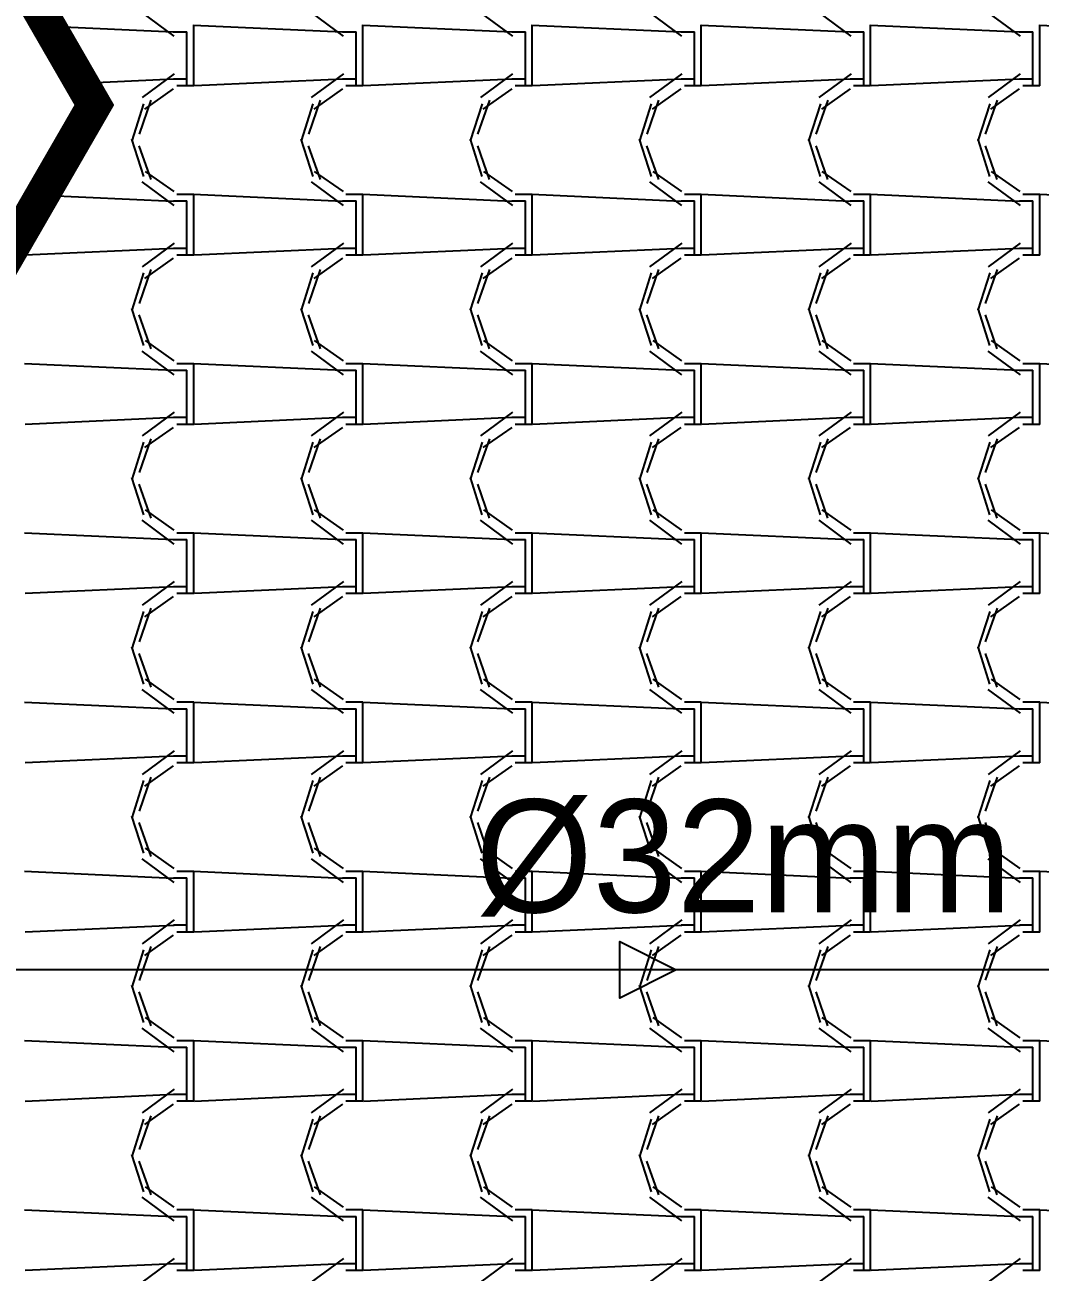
# Model space of a CAD drawing. Header units: millimetres. Extents: x -336 to -33, y -135 to 770.
# Drawn here: x -172.551 to -170.751, y 723.478 to 725.689 of the extents above; entities that cross this region are included whole.
import ezdxf
from ezdxf.enums import TextEntityAlignment as Align

# ---------------------------------------------------------------- set-up
doc = ezdxf.new("R2010")
doc.units = ezdxf.units.MM
doc.header["$LTSCALE"] = 50
doc.header["$MEASUREMENT"] = 0
doc.layers.get('0').update_dxf_attribs({"linetype": 'CONTINUOUS'})
for name, color, linetype in [('-HIDRO', 8, 'CONTINUOUS'), ('AF', 5, 'CONTINUOUS'), ('TEXTO', 4, 'CONTINUOUS')]:
    doc.layers.add(name, color=color, linetype=linetype)

# ---------------------------------------------------------------- blocks, each defined once
blk = doc.blocks.new('Seta')
at = {"const_width": 2}
blk.add_lwpolyline([(10, 15), (10, 25.981), (25, 0), (10, -25.981), (10, -15), (0, -15), (0, 15)], close=True, dxfattribs=at)

msp = doc.modelspace()

# ---------------------------------------------------------------- linework, layer by layer
at = {"layer": '-HIDRO', "linetype": 'Continuous'}
for p, q in [((-172.3436, 725.7104), (-172.2866, 725.6684)), ((-172.0436, 725.7104), (-171.9866, 725.6684)), ((-171.7436, 725.7104), (-171.6866, 725.6684)), ((-171.4436, 725.7104), (-171.3866, 725.6684)), ((-171.1436, 725.7104), (-171.0866, 725.6684)), ((-170.8436, 725.7104), (-170.7866, 725.6684)), ((-172.2879, 725.6757), (-172.5083, 725.6857)), ((-172.2877, 725.6765), (-172.2637, 725.6765)), ((-172.2637, 725.5925), (-172.2637, 725.6765)), ((-171.9879, 725.6757), (-172.2519, 725.6877)), ((-172.2517, 725.5925), (-172.2517, 725.6885)), ((-171.9877, 725.6765), (-171.9637, 725.6765)), ((-171.9637, 725.5925), (-171.9637, 725.6765)), ((-171.6879, 725.6757), (-171.9519, 725.6877)), ((-171.9517, 725.5925), (-171.9517, 725.6885)), ((-171.6877, 725.6765), (-171.6637, 725.6765)), ((-171.6637, 725.5925), (-171.6637, 725.6765)), ((-171.3879, 725.6757), (-171.6519, 725.6877)), ((-171.6517, 725.5925), (-171.6517, 725.6885)), ((-171.3877, 725.6765), (-171.3637, 725.6765)), ((-171.3637, 725.5925), (-171.3637, 725.6765)), ((-171.0879, 725.6757), (-171.3519, 725.6877)), ((-171.3517, 725.5925), (-171.3517, 725.6885)), ((-171.0877, 725.6765), (-171.0637, 725.6765)), ((-171.0637, 725.5925), (-171.0637, 725.6765)), ((-170.7879, 725.6757), (-171.0519, 725.6877)), ((-171.0517, 725.5925), (-171.0517, 725.6885)), ((-170.7877, 725.6765), (-170.7637, 725.6765)), ((-170.7637, 725.5925), (-170.7637, 725.6765)), ((-170.4879, 725.6757), (-170.7519, 725.6877)), ((-170.7517, 725.5925), (-170.7517, 725.6885)), ((-172.2865, 725.5925), (-172.4501, 725.585)), ((-172.2863, 725.6019), (-172.3433, 725.5599)), ((-172.2637, 725.5925), (-172.2877, 725.5925)), ((-172.2637, 725.5805), (-172.2637, 725.5925)), ((-172.2517, 725.5805), (-172.2517, 725.5925)), ((-171.9865, 725.5925), (-172.2505, 725.5805)), ((-171.9863, 725.6019), (-172.0433, 725.5599)), ((-171.9637, 725.5925), (-171.9877, 725.5925)), ((-171.9637, 725.5805), (-171.9637, 725.5925)), ((-171.9517, 725.5805), (-171.9517, 725.5925)), ((-171.6865, 725.5925), (-171.9505, 725.5805)), ((-171.6863, 725.6019), (-171.7433, 725.5599)), ((-171.6637, 725.5925), (-171.6877, 725.5925)), ((-171.6637, 725.5805), (-171.6637, 725.5925)), ((-171.6517, 725.5805), (-171.6517, 725.5925)), ((-171.3865, 725.5925), (-171.6505, 725.5805)), ((-171.3863, 725.6019), (-171.4433, 725.5599)), ((-171.3637, 725.5925), (-171.3877, 725.5925)), ((-171.3637, 725.5805), (-171.3637, 725.5925)), ((-171.3517, 725.5805), (-171.3517, 725.5925)), ((-171.0865, 725.5925), (-171.3505, 725.5805)), ((-171.0863, 725.6019), (-171.1433, 725.5599)), ((-171.0637, 725.5925), (-171.0877, 725.5925)), ((-171.0637, 725.5805), (-171.0637, 725.5925)), ((-171.0517, 725.5805), (-171.0517, 725.5925)), ((-170.7865, 725.5925), (-171.0505, 725.5805)), ((-170.7863, 725.6019), (-170.8433, 725.5599)), ((-170.7637, 725.5925), (-170.7877, 725.5925)), ((-170.7637, 725.5805), (-170.7637, 725.5925)), ((-170.7517, 725.5805), (-170.7517, 725.5925)), ((-172.2879, 725.5752), (-172.3389, 725.5392)), ((-172.2517, 725.5805), (-172.2817, 725.5805)), ((-171.9879, 725.5752), (-172.0389, 725.5392)), ((-171.9517, 725.5805), (-171.9817, 725.5805)), ((-171.6879, 725.5752), (-171.7389, 725.5392)), ((-171.6517, 725.5805), (-171.6817, 725.5805)), ((-171.3879, 725.5752), (-171.4389, 725.5392)), ((-171.3517, 725.5805), (-171.3817, 725.5805)), ((-171.0879, 725.5752), (-171.1389, 725.5392)), ((-171.0517, 725.5805), (-171.0817, 725.5805)), ((-170.7879, 725.5752), (-170.8389, 725.5392)), ((-170.7517, 725.5805), (-170.7817, 725.5805)), ((-172.3404, 725.5489), (-172.3614, 725.4829)), ((-172.3274, 725.5549), (-172.3484, 725.4949)), ((-172.0404, 725.5489), (-172.0614, 725.4829)), ((-172.0274, 725.5549), (-172.0484, 725.4949)), ((-171.7404, 725.5489), (-171.7614, 725.4829)), ((-171.7274, 725.5549), (-171.7484, 725.4949)), ((-171.4404, 725.5489), (-171.4614, 725.4829)), ((-171.4274, 725.5549), (-171.4484, 725.4949)), ((-171.1404, 725.5489), (-171.1614, 725.4829)), ((-171.1274, 725.5549), (-171.1484, 725.4949)), ((-170.8404, 725.5489), (-170.8614, 725.4829)), ((-170.8274, 725.5549), (-170.8484, 725.4949)), ((-172.3617, 725.4861), (-172.3407, 725.4201)), ((-172.3487, 725.4745), (-172.3277, 725.4145)), ((-172.0617, 725.4861), (-172.0407, 725.4201)), ((-172.0487, 725.4745), (-172.0277, 725.4145)), ((-171.7617, 725.4861), (-171.7407, 725.4201)), ((-171.7487, 725.4745), (-171.7277, 725.4145)), ((-171.4617, 725.4861), (-171.4407, 725.4201)), ((-171.4487, 725.4745), (-171.4277, 725.4145)), ((-171.1617, 725.4861), (-171.1407, 725.4201)), ((-171.1487, 725.4745), (-171.1277, 725.4145)), ((-170.8617, 725.4861), (-170.8407, 725.4201)), ((-170.8487, 725.4745), (-170.8277, 725.4145)), ((-172.3379, 725.429), (-172.2869, 725.393)), ((-172.0379, 725.429), (-171.9869, 725.393)), ((-171.7379, 725.429), (-171.6869, 725.393)), ((-171.4379, 725.429), (-171.3869, 725.393)), ((-171.1379, 725.429), (-171.0869, 725.393)), ((-170.8379, 725.429), (-170.7869, 725.393)), ((-172.3436, 725.4104), (-172.2866, 725.3684)), ((-172.0436, 725.4104), (-171.9866, 725.3684)), ((-171.7436, 725.4104), (-171.6866, 725.3684)), ((-171.4436, 725.4104), (-171.3866, 725.3684)), ((-171.1436, 725.4104), (-171.0866, 725.3684)), ((-170.8436, 725.4104), (-170.7866, 725.3684)), ((-172.2879, 725.3757), (-172.5205, 725.3863)), ((-172.2817, 725.3885), (-172.2517, 725.3885)), ((-171.9879, 725.3757), (-172.2519, 725.3877)), ((-172.2517, 725.2925), (-172.2517, 725.3885)), ((-171.9817, 725.3885), (-171.9517, 725.3885)), ((-171.6879, 725.3757), (-171.9519, 725.3877)), ((-171.9517, 725.2925), (-171.9517, 725.3885)), ((-171.6817, 725.3885), (-171.6517, 725.3885)), ((-171.3879, 725.3757), (-171.6519, 725.3877)), ((-171.6517, 725.2925), (-171.6517, 725.3885)), ((-171.3817, 725.3885), (-171.3517, 725.3885)), ((-171.0879, 725.3757), (-171.3519, 725.3877)), ((-171.3517, 725.2925), (-171.3517, 725.3885)), ((-171.0817, 725.3885), (-171.0517, 725.3885)), ((-170.7879, 725.3757), (-171.0519, 725.3877)), ((-171.0517, 725.2925), (-171.0517, 725.3885)), ((-170.7817, 725.3885), (-170.7517, 725.3885)), ((-170.4879, 725.3757), (-170.7519, 725.3877)), ((-170.7517, 725.2925), (-170.7517, 725.3885)), ((-172.2877, 725.3765), (-172.2637, 725.3765)), ((-172.2637, 725.2925), (-172.2637, 725.3765)), ((-171.9877, 725.3765), (-171.9637, 725.3765)), ((-171.9637, 725.2925), (-171.9637, 725.3765)), ((-171.6877, 725.3765), (-171.6637, 725.3765)), ((-171.6637, 725.2925), (-171.6637, 725.3765)), ((-171.3877, 725.3765), (-171.3637, 725.3765)), ((-171.3637, 725.2925), (-171.3637, 725.3765)), ((-171.0877, 725.3765), (-171.0637, 725.3765)), ((-171.0637, 725.2925), (-171.0637, 725.3765)), ((-170.7877, 725.3765), (-170.7637, 725.3765)), ((-170.7637, 725.2925), (-170.7637, 725.3765)), ((-172.2863, 725.3019), (-172.3433, 725.2599)), ((-171.9863, 725.3019), (-172.0433, 725.2599)), ((-171.6863, 725.3019), (-171.7433, 725.2599)), ((-171.3863, 725.3019), (-171.4433, 725.2599)), ((-171.0863, 725.3019), (-171.1433, 725.2599)), ((-170.7863, 725.3019), (-170.8433, 725.2599)), ((-172.2865, 725.2925), (-172.5505, 725.2805)), ((-172.2879, 725.2752), (-172.3389, 725.2392)), ((-172.2637, 725.2925), (-172.2877, 725.2925)), ((-172.2517, 725.2805), (-172.2817, 725.2805)), ((-172.2637, 725.2805), (-172.2637, 725.2925)), ((-172.2517, 725.2805), (-172.2517, 725.2925)), ((-171.9865, 725.2925), (-172.2505, 725.2805)), ((-171.9879, 725.2752), (-172.0389, 725.2392)), ((-171.9637, 725.2925), (-171.9877, 725.2925)), ((-171.9517, 725.2805), (-171.9817, 725.2805)), ((-171.9637, 725.2805), (-171.9637, 725.2925)), ((-171.9517, 725.2805), (-171.9517, 725.2925)), ((-171.6865, 725.2925), (-171.9505, 725.2805)), ((-171.6879, 725.2752), (-171.7389, 725.2392)), ((-171.6637, 725.2925), (-171.6877, 725.2925)), ((-171.6517, 725.2805), (-171.6817, 725.2805)), ((-171.6637, 725.2805), (-171.6637, 725.2925)), ((-171.6517, 725.2805), (-171.6517, 725.2925)), ((-171.3865, 725.2925), (-171.6505, 725.2805)), ((-171.3879, 725.2752), (-171.4389, 725.2392)), ((-171.3637, 725.2925), (-171.3877, 725.2925)), ((-171.3517, 725.2805), (-171.3817, 725.2805)), ((-171.3637, 725.2805), (-171.3637, 725.2925)), ((-171.3517, 725.2805), (-171.3517, 725.2925)), ((-171.0865, 725.2925), (-171.3505, 725.2805)), ((-171.0879, 725.2752), (-171.1389, 725.2392)), ((-171.0637, 725.2925), (-171.0877, 725.2925)), ((-171.0517, 725.2805), (-171.0817, 725.2805)), ((-171.0637, 725.2805), (-171.0637, 725.2925)), ((-171.0517, 725.2805), (-171.0517, 725.2925)), ((-170.7865, 725.2925), (-171.0505, 725.2805)), ((-170.7879, 725.2752), (-170.8389, 725.2392)), ((-170.7637, 725.2925), (-170.7877, 725.2925)), ((-170.7517, 725.2805), (-170.7817, 725.2805)), ((-170.7637, 725.2805), (-170.7637, 725.2925)), ((-170.7517, 725.2805), (-170.7517, 725.2925)), ((-172.3274, 725.2549), (-172.3484, 725.1949)), ((-172.0274, 725.2549), (-172.0484, 725.1949)), ((-171.7274, 725.2549), (-171.7484, 725.1949)), ((-171.4274, 725.2549), (-171.4484, 725.1949)), ((-171.1274, 725.2549), (-171.1484, 725.1949)), ((-170.8274, 725.2549), (-170.8484, 725.1949)), ((-172.3404, 725.2489), (-172.3614, 725.1829)), ((-172.0404, 725.2489), (-172.0614, 725.1829)), ((-171.7404, 725.2489), (-171.7614, 725.1829)), ((-171.4404, 725.2489), (-171.4614, 725.1829)), ((-171.1404, 725.2489), (-171.1614, 725.1829)), ((-170.8404, 725.2489), (-170.8614, 725.1829)), ((-172.3617, 725.1861), (-172.3407, 725.1201)), ((-172.0617, 725.1861), (-172.0407, 725.1201)), ((-171.7617, 725.1861), (-171.7407, 725.1201)), ((-171.4617, 725.1861), (-171.4407, 725.1201)), ((-171.1617, 725.1861), (-171.1407, 725.1201)), ((-170.8617, 725.1861), (-170.8407, 725.1201)), ((-172.3487, 725.1745), (-172.3277, 725.1145)), ((-172.0487, 725.1745), (-172.0277, 725.1145)), ((-171.7487, 725.1745), (-171.7277, 725.1145)), ((-171.4487, 725.1745), (-171.4277, 725.1145)), ((-171.1487, 725.1745), (-171.1277, 725.1145)), ((-170.8487, 725.1745), (-170.8277, 725.1145)), ((-172.3379, 725.129), (-172.2869, 725.093)), ((-172.0379, 725.129), (-171.9869, 725.093)), ((-171.7379, 725.129), (-171.6869, 725.093)), ((-171.4379, 725.129), (-171.3869, 725.093)), ((-171.1379, 725.129), (-171.0869, 725.093)), ((-170.8379, 725.129), (-170.7869, 725.093)), ((-172.3436, 725.1104), (-172.2866, 725.0684)), ((-172.0436, 725.1104), (-171.9866, 725.0684)), ((-171.7436, 725.1104), (-171.6866, 725.0684)), ((-171.4436, 725.1104), (-171.3866, 725.0684)), ((-171.1436, 725.1104), (-171.0866, 725.0684)), ((-170.8436, 725.1104), (-170.7866, 725.0684)), ((-172.2879, 725.0757), (-172.5519, 725.0877)), ((-172.2877, 725.0765), (-172.2637, 725.0765)), ((-172.2817, 725.0885), (-172.2517, 725.0885)), ((-172.2637, 724.9925), (-172.2637, 725.0765)), ((-171.9879, 725.0757), (-172.2519, 725.0877)), ((-172.2517, 724.9925), (-172.2517, 725.0885)), ((-171.9877, 725.0765), (-171.9637, 725.0765)), ((-171.9817, 725.0885), (-171.9517, 725.0885)), ((-171.9637, 724.9925), (-171.9637, 725.0765)), ((-171.6879, 725.0757), (-171.9519, 725.0877)), ((-171.9517, 724.9925), (-171.9517, 725.0885)), ((-171.6877, 725.0765), (-171.6637, 725.0765)), ((-171.6817, 725.0885), (-171.6517, 725.0885)), ((-171.6637, 724.9925), (-171.6637, 725.0765)), ((-171.3879, 725.0757), (-171.6519, 725.0877)), ((-171.6517, 724.9925), (-171.6517, 725.0885)), ((-171.3877, 725.0765), (-171.3637, 725.0765)), ((-171.3817, 725.0885), (-171.3517, 725.0885)), ((-171.3637, 724.9925), (-171.3637, 725.0765)), ((-171.0879, 725.0757), (-171.3519, 725.0877)), ((-171.3517, 724.9925), (-171.3517, 725.0885)), ((-171.0877, 725.0765), (-171.0637, 725.0765)), ((-171.0817, 725.0885), (-171.0517, 725.0885)), ((-171.0637, 724.9925), (-171.0637, 725.0765)), ((-170.7879, 725.0757), (-171.0519, 725.0877)), ((-171.0517, 724.9925), (-171.0517, 725.0885)), ((-170.7877, 725.0765), (-170.7637, 725.0765)), ((-170.7817, 725.0885), (-170.7517, 725.0885)), ((-170.7637, 724.9925), (-170.7637, 725.0765)), ((-170.4879, 725.0757), (-170.7519, 725.0877)), ((-170.7517, 724.9925), (-170.7517, 725.0885)), ((-172.2865, 724.9925), (-172.5505, 724.9805)), ((-172.2863, 725.0019), (-172.3433, 724.9599)), ((-172.2637, 724.9925), (-172.2877, 724.9925)), ((-172.2637, 724.9805), (-172.2637, 724.9925)), ((-172.2517, 724.9805), (-172.2517, 724.9925)), ((-171.9865, 724.9925), (-172.2505, 724.9805)), ((-171.9863, 725.0019), (-172.0433, 724.9599)), ((-171.9637, 724.9925), (-171.9877, 724.9925)), ((-171.9637, 724.9805), (-171.9637, 724.9925)), ((-171.9517, 724.9805), (-171.9517, 724.9925)), ((-171.6865, 724.9925), (-171.9505, 724.9805)), ((-171.6863, 725.0019), (-171.7433, 724.9599)), ((-171.6637, 724.9925), (-171.6877, 724.9925)), ((-171.6637, 724.9805), (-171.6637, 724.9925)), ((-171.6517, 724.9805), (-171.6517, 724.9925)), ((-171.3865, 724.9925), (-171.6505, 724.9805)), ((-171.3863, 725.0019), (-171.4433, 724.9599)), ((-171.3637, 724.9925), (-171.3877, 724.9925)), ((-171.3637, 724.9805), (-171.3637, 724.9925)), ((-171.3517, 724.9805), (-171.3517, 724.9925)), ((-171.0865, 724.9925), (-171.3505, 724.9805)), ((-171.0863, 725.0019), (-171.1433, 724.9599)), ((-171.0637, 724.9925), (-171.0877, 724.9925)), ((-171.0637, 724.9805), (-171.0637, 724.9925)), ((-171.0517, 724.9805), (-171.0517, 724.9925)), ((-170.7865, 724.9925), (-171.0505, 724.9805)), ((-170.7863, 725.0019), (-170.8433, 724.9599)), ((-170.7637, 724.9925), (-170.7877, 724.9925)), ((-170.7637, 724.9805), (-170.7637, 724.9925)), ((-170.7517, 724.9805), (-170.7517, 724.9925)), ((-172.2879, 724.9752), (-172.3389, 724.9392)), ((-172.2517, 724.9805), (-172.2817, 724.9805)), ((-171.9879, 724.9752), (-172.0389, 724.9392)), ((-171.9517, 724.9805), (-171.9817, 724.9805)), ((-171.6879, 724.9752), (-171.7389, 724.9392)), ((-171.6517, 724.9805), (-171.6817, 724.9805)), ((-171.3879, 724.9752), (-171.4389, 724.9392)), ((-171.3517, 724.9805), (-171.3817, 724.9805)), ((-171.0879, 724.9752), (-171.1389, 724.9392)), ((-171.0517, 724.9805), (-171.0817, 724.9805)), ((-170.7879, 724.9752), (-170.8389, 724.9392)), ((-170.7517, 724.9805), (-170.7817, 724.9805)), ((-172.3404, 724.9489), (-172.3614, 724.8829)), ((-172.3274, 724.9549), (-172.3484, 724.8949)), ((-172.0404, 724.9489), (-172.0614, 724.8829)), ((-172.0274, 724.9549), (-172.0484, 724.8949)), ((-171.7404, 724.9489), (-171.7614, 724.8829)), ((-171.7274, 724.9549), (-171.7484, 724.8949)), ((-171.4404, 724.9489), (-171.4614, 724.8829)), ((-171.4274, 724.9549), (-171.4484, 724.8949)), ((-171.1404, 724.9489), (-171.1614, 724.8829)), ((-171.1274, 724.9549), (-171.1484, 724.8949)), ((-170.8404, 724.9489), (-170.8614, 724.8829)), ((-170.8274, 724.9549), (-170.8484, 724.8949)), ((-172.3617, 724.8861), (-172.3407, 724.8201)), ((-172.0617, 724.8861), (-172.0407, 724.8201)), ((-171.7617, 724.8861), (-171.7407, 724.8201)), ((-171.4617, 724.8861), (-171.4407, 724.8201)), ((-171.1617, 724.8861), (-171.1407, 724.8201)), ((-170.8617, 724.8861), (-170.8407, 724.8201)), ((-172.3487, 724.8745), (-172.3277, 724.8145)), ((-172.0487, 724.8745), (-172.0277, 724.8145)), ((-171.7487, 724.8745), (-171.7277, 724.8145)), ((-171.4487, 724.8745), (-171.4277, 724.8145)), ((-171.1487, 724.8745), (-171.1277, 724.8145)), ((-170.8487, 724.8745), (-170.8277, 724.8145)), ((-172.3436, 724.8104), (-172.2866, 724.7684)), ((-172.3379, 724.829), (-172.2869, 724.793)), ((-172.0436, 724.8104), (-171.9866, 724.7684)), ((-172.0379, 724.829), (-171.9869, 724.793)), ((-171.7436, 724.8104), (-171.6866, 724.7684)), ((-171.7379, 724.829), (-171.6869, 724.793)), ((-171.4436, 724.8104), (-171.3866, 724.7684)), ((-171.4379, 724.829), (-171.3869, 724.793)), ((-171.1436, 724.8104), (-171.0866, 724.7684)), ((-171.1379, 724.829), (-171.0869, 724.793)), ((-170.8436, 724.8104), (-170.7866, 724.7684)), ((-170.8379, 724.829), (-170.7869, 724.793)), ((-172.2879, 724.7757), (-172.5519, 724.7877)), ((-172.2817, 724.7885), (-172.2517, 724.7885)), ((-171.9879, 724.7757), (-172.2519, 724.7877)), ((-172.2517, 724.6925), (-172.2517, 724.7885)), ((-171.9817, 724.7885), (-171.9517, 724.7885)), ((-171.6879, 724.7757), (-171.9519, 724.7877)), ((-171.9517, 724.6925), (-171.9517, 724.7885)), ((-171.6817, 724.7885), (-171.6517, 724.7885)), ((-171.3879, 724.7757), (-171.6519, 724.7877)), ((-171.6517, 724.6925), (-171.6517, 724.7885)), ((-171.3817, 724.7885), (-171.3517, 724.7885)), ((-171.0879, 724.7757), (-171.3519, 724.7877)), ((-171.3517, 724.6925), (-171.3517, 724.7885)), ((-171.0817, 724.7885), (-171.0517, 724.7885)), ((-170.7879, 724.7757), (-171.0519, 724.7877)), ((-171.0517, 724.6925), (-171.0517, 724.7885)), ((-170.7817, 724.7885), (-170.7517, 724.7885)), ((-170.4879, 724.7757), (-170.7519, 724.7877)), ((-170.7517, 724.6925), (-170.7517, 724.7885)), ((-172.2877, 724.7765), (-172.2637, 724.7765)), ((-172.2637, 724.6925), (-172.2637, 724.7765)), ((-171.9877, 724.7765), (-171.9637, 724.7765)), ((-171.9637, 724.6925), (-171.9637, 724.7765)), ((-171.6877, 724.7765), (-171.6637, 724.7765)), ((-171.6637, 724.6925), (-171.6637, 724.7765)), ((-171.3877, 724.7765), (-171.3637, 724.7765)), ((-171.3637, 724.6925), (-171.3637, 724.7765)), ((-171.0877, 724.7765), (-171.0637, 724.7765)), ((-171.0637, 724.6925), (-171.0637, 724.7765)), ((-170.7877, 724.7765), (-170.7637, 724.7765)), ((-170.7637, 724.6925), (-170.7637, 724.7765)), ((-172.2863, 724.7019), (-172.3433, 724.6599)), ((-171.9863, 724.7019), (-172.0433, 724.6599)), ((-171.6863, 724.7019), (-171.7433, 724.6599)), ((-171.3863, 724.7019), (-171.4433, 724.6599)), ((-171.0863, 724.7019), (-171.1433, 724.6599)), ((-170.7863, 724.7019), (-170.8433, 724.6599)), ((-172.2865, 724.6924), (-172.5505, 724.6804)), ((-172.2637, 724.6925), (-172.2877, 724.6925)), ((-172.2517, 724.6805), (-172.2817, 724.6805)), ((-172.2637, 724.6805), (-172.2637, 724.6925)), ((-172.2517, 724.6805), (-172.2517, 724.6925)), ((-171.9865, 724.6924), (-172.2505, 724.6804)), ((-171.9637, 724.6925), (-171.9877, 724.6925)), ((-171.9517, 724.6805), (-171.9817, 724.6805)), ((-171.9637, 724.6805), (-171.9637, 724.6925)), ((-171.9517, 724.6805), (-171.9517, 724.6925)), ((-171.6865, 724.6924), (-171.9505, 724.6804)), ((-171.6637, 724.6925), (-171.6877, 724.6925)), ((-171.6517, 724.6805), (-171.6817, 724.6805)), ((-171.6637, 724.6805), (-171.6637, 724.6925)), ((-171.6517, 724.6805), (-171.6517, 724.6925)), ((-171.3865, 724.6924), (-171.6505, 724.6804)), ((-171.3637, 724.6925), (-171.3877, 724.6925)), ((-171.3517, 724.6805), (-171.3817, 724.6805)), ((-171.3637, 724.6805), (-171.3637, 724.6925)), ((-171.3517, 724.6805), (-171.3517, 724.6925)), ((-171.0865, 724.6924), (-171.3505, 724.6804)), ((-171.0637, 724.6925), (-171.0877, 724.6925)), ((-171.0517, 724.6805), (-171.0817, 724.6805)), ((-171.0637, 724.6805), (-171.0637, 724.6925)), ((-171.0517, 724.6805), (-171.0517, 724.6925)), ((-170.7865, 724.6924), (-171.0505, 724.6804)), ((-170.7637, 724.6925), (-170.7877, 724.6925)), ((-170.7517, 724.6805), (-170.7817, 724.6805)), ((-170.7637, 724.6805), (-170.7637, 724.6925)), ((-170.7517, 724.6805), (-170.7517, 724.6925)), ((-172.3274, 724.6549), (-172.3484, 724.5949)), ((-172.2879, 724.6752), (-172.3389, 724.6392)), ((-172.0274, 724.6549), (-172.0484, 724.5949)), ((-171.9879, 724.6752), (-172.0389, 724.6392)), ((-171.7274, 724.6549), (-171.7484, 724.5949)), ((-171.6879, 724.6752), (-171.7389, 724.6392)), ((-171.4274, 724.6549), (-171.4484, 724.5949)), ((-171.3879, 724.6752), (-171.4389, 724.6392)), ((-171.1274, 724.6549), (-171.1484, 724.5949)), ((-171.0879, 724.6752), (-171.1389, 724.6392)), ((-170.8274, 724.6549), (-170.8484, 724.5949)), ((-170.7879, 724.6752), (-170.8389, 724.6392)), ((-172.3404, 724.6489), (-172.3614, 724.5829)), ((-172.0404, 724.6489), (-172.0614, 724.5829)), ((-171.7404, 724.6489), (-171.7614, 724.5829)), ((-171.4404, 724.6489), (-171.4614, 724.5829)), ((-171.1404, 724.6489), (-171.1614, 724.5829)), ((-170.8404, 724.6489), (-170.8614, 724.5829)), ((-172.3617, 724.5861), (-172.3407, 724.5201)), ((-172.3487, 724.5745), (-172.3277, 724.5145)), ((-172.0617, 724.5861), (-172.0407, 724.5201)), ((-172.0487, 724.5745), (-172.0277, 724.5145)), ((-171.7617, 724.5861), (-171.7407, 724.5201)), ((-171.7487, 724.5745), (-171.7277, 724.5145)), ((-171.4617, 724.5861), (-171.4407, 724.5201)), ((-171.4487, 724.5745), (-171.4277, 724.5145)), ((-171.1617, 724.5861), (-171.1407, 724.5201)), ((-171.1487, 724.5745), (-171.1277, 724.5145)), ((-170.8617, 724.5861), (-170.8407, 724.5201)), ((-170.8487, 724.5745), (-170.8277, 724.5145)), ((-172.3379, 724.529), (-172.2869, 724.493)), ((-172.0379, 724.529), (-171.9869, 724.493)), ((-171.7379, 724.529), (-171.6869, 724.493)), ((-171.4379, 724.529), (-171.3869, 724.493)), ((-171.1379, 724.529), (-171.0869, 724.493)), ((-170.8379, 724.529), (-170.7869, 724.493)), ((-172.3436, 724.5104), (-172.2866, 724.4684)), ((-172.0436, 724.5104), (-171.9866, 724.4684)), ((-171.7436, 724.5104), (-171.6866, 724.4684)), ((-171.4436, 724.5104), (-171.3866, 724.4684)), ((-171.1436, 724.5104), (-171.0866, 724.4684)), ((-170.8436, 724.5104), (-170.7866, 724.4684)), ((-172.2879, 724.4757), (-172.5519, 724.4877)), ((-172.2817, 724.4885), (-172.2517, 724.4885)), ((-171.9879, 724.4757), (-172.2519, 724.4877)), ((-172.2517, 724.3925), (-172.2517, 724.4885)), ((-171.9817, 724.4885), (-171.9517, 724.4885)), ((-171.6879, 724.4757), (-171.9519, 724.4877)), ((-171.9517, 724.3925), (-171.9517, 724.4885)), ((-171.6817, 724.4885), (-171.6517, 724.4885)), ((-171.3879, 724.4757), (-171.6519, 724.4877)), ((-171.6517, 724.3925), (-171.6517, 724.4885)), ((-171.3817, 724.4885), (-171.3517, 724.4885)), ((-171.0879, 724.4757), (-171.3519, 724.4877)), ((-171.3517, 724.3925), (-171.3517, 724.4885)), ((-171.0817, 724.4885), (-171.0517, 724.4885)), ((-170.7879, 724.4757), (-171.0519, 724.4877)), ((-171.0517, 724.3925), (-171.0517, 724.4885)), ((-170.7817, 724.4885), (-170.7517, 724.4885)), ((-170.4879, 724.4757), (-170.7519, 724.4877)), ((-170.7517, 724.3925), (-170.7517, 724.4885)), ((-172.2877, 724.4765), (-172.2637, 724.4765)), ((-172.2637, 724.3925), (-172.2637, 724.4765)), ((-171.9877, 724.4765), (-171.9637, 724.4765)), ((-171.9637, 724.3925), (-171.9637, 724.4765)), ((-171.6877, 724.4765), (-171.6637, 724.4765)), ((-171.6637, 724.3925), (-171.6637, 724.4765)), ((-171.3877, 724.4765), (-171.3637, 724.4765)), ((-171.3637, 724.3925), (-171.3637, 724.4765)), ((-171.0877, 724.4765), (-171.0637, 724.4765)), ((-171.0637, 724.3925), (-171.0637, 724.4765)), ((-170.7877, 724.4765), (-170.7637, 724.4765)), ((-170.7637, 724.3925), (-170.7637, 724.4765)), ((-172.2865, 724.3924), (-172.5505, 724.3804)), ((-172.2863, 724.4019), (-172.3433, 724.3599)), ((-172.2637, 724.3925), (-172.2877, 724.3925)), ((-172.2637, 724.3805), (-172.2637, 724.3925)), ((-172.2517, 724.3805), (-172.2517, 724.3925)), ((-171.9865, 724.3924), (-172.2505, 724.3804)), ((-171.9863, 724.4019), (-172.0433, 724.3599)), ((-171.9637, 724.3925), (-171.9877, 724.3925)), ((-171.9637, 724.3805), (-171.9637, 724.3925)), ((-171.9517, 724.3805), (-171.9517, 724.3925)), ((-171.6865, 724.3924), (-171.9505, 724.3804)), ((-171.6863, 724.4019), (-171.7433, 724.3599)), ((-171.6637, 724.3925), (-171.6877, 724.3925)), ((-171.6637, 724.3805), (-171.6637, 724.3925)), ((-171.6517, 724.3805), (-171.6517, 724.3925)), ((-171.3865, 724.3924), (-171.6505, 724.3804)), ((-171.3863, 724.4019), (-171.4433, 724.3599)), ((-171.3637, 724.3925), (-171.3877, 724.3925)), ((-171.3637, 724.3805), (-171.3637, 724.3925)), ((-171.3517, 724.3805), (-171.3517, 724.3925)), ((-171.0865, 724.3924), (-171.3505, 724.3804)), ((-171.0863, 724.4019), (-171.1433, 724.3599)), ((-171.0637, 724.3925), (-171.0877, 724.3925)), ((-171.0637, 724.3805), (-171.0637, 724.3925)), ((-171.0517, 724.3805), (-171.0517, 724.3925)), ((-170.7865, 724.3924), (-171.0505, 724.3804)), ((-170.7863, 724.4019), (-170.8433, 724.3599)), ((-170.7637, 724.3925), (-170.7877, 724.3925)), ((-170.7637, 724.3805), (-170.7637, 724.3925)), ((-170.7517, 724.3805), (-170.7517, 724.3925)), ((-172.2879, 724.3752), (-172.3389, 724.3392)), ((-172.2517, 724.3805), (-172.2817, 724.3805)), ((-171.9879, 724.3752), (-172.0389, 724.3392)), ((-171.9517, 724.3805), (-171.9817, 724.3805)), ((-171.6879, 724.3752), (-171.7389, 724.3392)), ((-171.6517, 724.3805), (-171.6817, 724.3805)), ((-171.3879, 724.3752), (-171.4389, 724.3392)), ((-171.3517, 724.3805), (-171.3817, 724.3805)), ((-171.0879, 724.3752), (-171.1389, 724.3392)), ((-171.0517, 724.3805), (-171.0817, 724.3805)), ((-170.7879, 724.3752), (-170.8389, 724.3392)), ((-170.7517, 724.3805), (-170.7817, 724.3805)), ((-172.3404, 724.3489), (-172.3614, 724.2829)), ((-172.3274, 724.3549), (-172.3484, 724.2949)), ((-172.0404, 724.3489), (-172.0614, 724.2829)), ((-172.0274, 724.3549), (-172.0484, 724.2949)), ((-171.7404, 724.3489), (-171.7614, 724.2829)), ((-171.7274, 724.3549), (-171.7484, 724.2949)), ((-171.4404, 724.3489), (-171.4614, 724.2829)), ((-171.4274, 724.3549), (-171.4484, 724.2949)), ((-171.1404, 724.3489), (-171.1614, 724.2829)), ((-171.1274, 724.3549), (-171.1484, 724.2949)), ((-170.8404, 724.3489), (-170.8614, 724.2829)), ((-170.8274, 724.3549), (-170.8484, 724.2949)), ((-172.3617, 724.2861), (-172.3407, 724.2201)), ((-172.0617, 724.2861), (-172.0407, 724.2201)), ((-171.7617, 724.2861), (-171.7407, 724.2201)), ((-171.4617, 724.2861), (-171.4407, 724.2201)), ((-171.1617, 724.2861), (-171.1407, 724.2201)), ((-170.8617, 724.2861), (-170.8407, 724.2201)), ((-172.3487, 724.2745), (-172.3277, 724.2145)), ((-172.0487, 724.2745), (-172.0277, 724.2145)), ((-171.7487, 724.2745), (-171.7277, 724.2145)), ((-171.4487, 724.2745), (-171.4277, 724.2145)), ((-171.1487, 724.2745), (-171.1277, 724.2145)), ((-170.8487, 724.2745), (-170.8277, 724.2145)), ((-172.3379, 724.229), (-172.2869, 724.193)), ((-172.0379, 724.229), (-171.9869, 724.193)), ((-171.7379, 724.229), (-171.6869, 724.193)), ((-171.4379, 724.229), (-171.3869, 724.193)), ((-171.1379, 724.229), (-171.0869, 724.193)), ((-170.8379, 724.229), (-170.7869, 724.193)), ((-172.3436, 724.2104), (-172.2866, 724.1684)), ((-172.0436, 724.2104), (-171.9866, 724.1684)), ((-171.7436, 724.2104), (-171.6866, 724.1684)), ((-171.4436, 724.2104), (-171.3866, 724.1684)), ((-171.1436, 724.2104), (-171.0866, 724.1684)), ((-170.8436, 724.2104), (-170.7866, 724.1684)), ((-172.2879, 724.1757), (-172.5519, 724.1877)), ((-172.2877, 724.1765), (-172.2637, 724.1765)), ((-172.2817, 724.1885), (-172.2517, 724.1885)), ((-172.2637, 724.0925), (-172.2637, 724.1765)), ((-171.9879, 724.1757), (-172.2519, 724.1877)), ((-172.2517, 724.0925), (-172.2517, 724.1885)), ((-171.9877, 724.1765), (-171.9637, 724.1765)), ((-171.9817, 724.1885), (-171.9517, 724.1885)), ((-171.9637, 724.0925), (-171.9637, 724.1765)), ((-171.6879, 724.1757), (-171.9519, 724.1877)), ((-171.9517, 724.0925), (-171.9517, 724.1885)), ((-171.6877, 724.1765), (-171.6637, 724.1765)), ((-171.6817, 724.1885), (-171.6517, 724.1885)), ((-171.6637, 724.0925), (-171.6637, 724.1765)), ((-171.3879, 724.1757), (-171.6519, 724.1877)), ((-171.6517, 724.0925), (-171.6517, 724.1885)), ((-171.3877, 724.1765), (-171.3637, 724.1765)), ((-171.3817, 724.1885), (-171.3517, 724.1885)), ((-171.3637, 724.0925), (-171.3637, 724.1765)), ((-171.0879, 724.1757), (-171.3519, 724.1877)), ((-171.3517, 724.0925), (-171.3517, 724.1885)), ((-171.0877, 724.1765), (-171.0637, 724.1765)), ((-171.0817, 724.1885), (-171.0517, 724.1885)), ((-171.0637, 724.0925), (-171.0637, 724.1765)), ((-170.7879, 724.1757), (-171.0519, 724.1877)), ((-171.0517, 724.0925), (-171.0517, 724.1885)), ((-170.7877, 724.1765), (-170.7637, 724.1765)), ((-170.7817, 724.1885), (-170.7517, 724.1885)), ((-170.7637, 724.0925), (-170.7637, 724.1765)), ((-170.4879, 724.1757), (-170.7519, 724.1877)), ((-170.7517, 724.0925), (-170.7517, 724.1885)), ((-172.2863, 724.1019), (-172.3433, 724.0599)), ((-171.9863, 724.1019), (-172.0433, 724.0599)), ((-171.6863, 724.1019), (-171.7433, 724.0599)), ((-171.3863, 724.1019), (-171.4433, 724.0599)), ((-171.0863, 724.1019), (-171.1433, 724.0599)), ((-170.7863, 724.1019), (-170.8433, 724.0599)), ((-172.2865, 724.0924), (-172.5505, 724.0804)), ((-172.2637, 724.0925), (-172.2877, 724.0925)), ((-172.2517, 724.0805), (-172.2817, 724.0805)), ((-172.2637, 724.0805), (-172.2637, 724.0925)), ((-172.2517, 724.0805), (-172.2517, 724.0925)), ((-171.9865, 724.0924), (-172.2505, 724.0804)), ((-171.9637, 724.0925), (-171.9877, 724.0925)), ((-171.9517, 724.0805), (-171.9817, 724.0805)), ((-171.9637, 724.0805), (-171.9637, 724.0925)), ((-171.9517, 724.0805), (-171.9517, 724.0925)), ((-171.6865, 724.0924), (-171.9505, 724.0804)), ((-171.6637, 724.0925), (-171.6877, 724.0925)), ((-171.6517, 724.0805), (-171.6817, 724.0805)), ((-171.6637, 724.0805), (-171.6637, 724.0925)), ((-171.6517, 724.0805), (-171.6517, 724.0925)), ((-171.3865, 724.0924), (-171.6505, 724.0804)), ((-171.3637, 724.0925), (-171.3877, 724.0925)), ((-171.3517, 724.0805), (-171.3817, 724.0805)), ((-171.3637, 724.0805), (-171.3637, 724.0925)), ((-171.3517, 724.0805), (-171.3517, 724.0925)), ((-171.0865, 724.0924), (-171.3505, 724.0804)), ((-171.0637, 724.0925), (-171.0877, 724.0925)), ((-171.0517, 724.0805), (-171.0817, 724.0805)), ((-171.0637, 724.0805), (-171.0637, 724.0925)), ((-171.0517, 724.0805), (-171.0517, 724.0925)), ((-170.7865, 724.0924), (-171.0505, 724.0804)), ((-170.7637, 724.0925), (-170.7877, 724.0925)), ((-170.7517, 724.0805), (-170.7817, 724.0805)), ((-170.7637, 724.0805), (-170.7637, 724.0925)), ((-170.7517, 724.0805), (-170.7517, 724.0925)), ((-172.2879, 724.0752), (-172.3389, 724.0392)), ((-171.9879, 724.0752), (-172.0389, 724.0392)), ((-171.6879, 724.0752), (-171.7389, 724.0392)), ((-171.3879, 724.0752), (-171.4389, 724.0392)), ((-171.0879, 724.0752), (-171.1389, 724.0392)), ((-170.7879, 724.0752), (-170.8389, 724.0392)), ((-172.3404, 724.0489), (-172.3614, 723.9829)), ((-172.3274, 724.0549), (-172.3484, 723.9949)), ((-172.0404, 724.0489), (-172.0614, 723.9829)), ((-172.0274, 724.0549), (-172.0484, 723.9949)), ((-171.7404, 724.0489), (-171.7614, 723.9829)), ((-171.7274, 724.0549), (-171.7484, 723.9949)), ((-171.4404, 724.0489), (-171.4614, 723.9829)), ((-171.4274, 724.0549), (-171.4484, 723.9949)), ((-171.1404, 724.0489), (-171.1614, 723.9829)), ((-171.1274, 724.0549), (-171.1484, 723.9949)), ((-170.8404, 724.0489), (-170.8614, 723.9829)), ((-170.8274, 724.055), (-170.8484, 723.995)), ((-172.3617, 723.9861), (-172.3407, 723.9201)), ((-172.3487, 723.9745), (-172.3277, 723.9145)), ((-172.0617, 723.9861), (-172.0407, 723.9201)), ((-172.0487, 723.9745), (-172.0277, 723.9145)), ((-171.7617, 723.9861), (-171.7407, 723.9201)), ((-171.7487, 723.9745), (-171.7277, 723.9145)), ((-171.4617, 723.9861), (-171.4407, 723.9201)), ((-171.4487, 723.9745), (-171.4277, 723.9145)), ((-171.1617, 723.9861), (-171.1407, 723.9201)), ((-171.1487, 723.9745), (-171.1277, 723.9145)), ((-170.8617, 723.9861), (-170.8407, 723.9201)), ((-170.8487, 723.9745), (-170.8277, 723.9145)), ((-172.3379, 723.929), (-172.2869, 723.893)), ((-172.0379, 723.929), (-171.9869, 723.893)), ((-171.7379, 723.929), (-171.6869, 723.893)), ((-171.4379, 723.929), (-171.3869, 723.893)), ((-171.1379, 723.929), (-171.0869, 723.893)), ((-170.8379, 723.929), (-170.7869, 723.893)), ((-172.3436, 723.9104), (-172.2866, 723.8684)), ((-172.0436, 723.9104), (-171.9866, 723.8684)), ((-171.7436, 723.9104), (-171.6866, 723.8684)), ((-171.4436, 723.9104), (-171.3866, 723.8684)), ((-171.1436, 723.9104), (-171.0866, 723.8684)), ((-170.8436, 723.9104), (-170.7866, 723.8684)), ((-172.2879, 723.8757), (-172.5519, 723.8877)), ((-172.2817, 723.8885), (-172.2517, 723.8885)), ((-171.9879, 723.8757), (-172.2519, 723.8877)), ((-172.2517, 723.7925), (-172.2517, 723.8885)), ((-171.9817, 723.8885), (-171.9517, 723.8885)), ((-171.6879, 723.8757), (-171.9519, 723.8877)), ((-171.9517, 723.7925), (-171.9517, 723.8885)), ((-171.6817, 723.8885), (-171.6517, 723.8885)), ((-171.3879, 723.8757), (-171.6519, 723.8877)), ((-171.6517, 723.7925), (-171.6517, 723.8885)), ((-171.3817, 723.8885), (-171.3517, 723.8885)), ((-171.0879, 723.8757), (-171.3519, 723.8877)), ((-171.3517, 723.7925), (-171.3517, 723.8885)), ((-171.0817, 723.8885), (-171.0517, 723.8885)), ((-170.7879, 723.8757), (-171.0519, 723.8877)), ((-171.0517, 723.7925), (-171.0517, 723.8885)), ((-170.7817, 723.8885), (-170.7517, 723.8885)), ((-170.4879, 723.8757), (-170.7519, 723.8877)), ((-170.7517, 723.7925), (-170.7517, 723.8885)), ((-172.2877, 723.8765), (-172.2637, 723.8765)), ((-172.2637, 723.7925), (-172.2637, 723.8765)), ((-171.9877, 723.8765), (-171.9637, 723.8765)), ((-171.9637, 723.7925), (-171.9637, 723.8765)), ((-171.6877, 723.8765), (-171.6637, 723.8765)), ((-171.6637, 723.7925), (-171.6637, 723.8765)), ((-171.3877, 723.8765), (-171.3637, 723.8765)), ((-171.3637, 723.7925), (-171.3637, 723.8765)), ((-171.0877, 723.8765), (-171.0637, 723.8765)), ((-171.0637, 723.7925), (-171.0637, 723.8765)), ((-170.7877, 723.8765), (-170.7637, 723.8765)), ((-170.7637, 723.7925), (-170.7637, 723.8765)), ((-172.2865, 723.7924), (-172.5505, 723.7804)), ((-172.2863, 723.8019), (-172.3433, 723.7599)), ((-172.2637, 723.7925), (-172.2877, 723.7925)), ((-172.2637, 723.7805), (-172.2637, 723.7925)), ((-172.2517, 723.7805), (-172.2517, 723.7925)), ((-171.9865, 723.7924), (-172.2505, 723.7804)), ((-171.9863, 723.8019), (-172.0433, 723.7599)), ((-171.9637, 723.7925), (-171.9877, 723.7925)), ((-171.9637, 723.7805), (-171.9637, 723.7925)), ((-171.9517, 723.7805), (-171.9517, 723.7925)), ((-171.6865, 723.7924), (-171.9505, 723.7804)), ((-171.6863, 723.8019), (-171.7433, 723.7599)), ((-171.6637, 723.7925), (-171.6877, 723.7925)), ((-171.6637, 723.7805), (-171.6637, 723.7925)), ((-171.6517, 723.7805), (-171.6517, 723.7925)), ((-171.3865, 723.7924), (-171.6505, 723.7804)), ((-171.3863, 723.8019), (-171.4433, 723.7599)), ((-171.3637, 723.7925), (-171.3877, 723.7925)), ((-171.3637, 723.7805), (-171.3637, 723.7925)), ((-171.3517, 723.7805), (-171.3517, 723.7925)), ((-171.0865, 723.7924), (-171.3505, 723.7804)), ((-171.0863, 723.8019), (-171.1433, 723.7599)), ((-171.0637, 723.7925), (-171.0877, 723.7925)), ((-171.0637, 723.7805), (-171.0637, 723.7925)), ((-171.0517, 723.7805), (-171.0517, 723.7925)), ((-170.7865, 723.7924), (-171.0505, 723.7804)), ((-170.7863, 723.8019), (-170.8433, 723.7599)), ((-170.7637, 723.7925), (-170.7877, 723.7925)), ((-170.7637, 723.7805), (-170.7637, 723.7925)), ((-170.7517, 723.7805), (-170.7517, 723.7925)), ((-172.2879, 723.7752), (-172.3389, 723.7392)), ((-172.2517, 723.7805), (-172.2817, 723.7805)), ((-171.9879, 723.7752), (-172.0389, 723.7392)), ((-171.9517, 723.7805), (-171.9817, 723.7805)), ((-171.6879, 723.7752), (-171.7389, 723.7392)), ((-171.6517, 723.7805), (-171.6817, 723.7805)), ((-171.3879, 723.7752), (-171.4389, 723.7392)), ((-171.3517, 723.7805), (-171.3817, 723.7805)), ((-171.0879, 723.7752), (-171.1389, 723.7392)), ((-171.0517, 723.7805), (-171.0817, 723.7805)), ((-170.7879, 723.7752), (-170.8389, 723.7392)), ((-170.7517, 723.7805), (-170.7817, 723.7805)), ((-172.3404, 723.7489), (-172.3614, 723.6829)), ((-172.3274, 723.7549), (-172.3484, 723.6949)), ((-172.0404, 723.7489), (-172.0614, 723.6829)), ((-172.0274, 723.7549), (-172.0484, 723.6949)), ((-171.7404, 723.7489), (-171.7614, 723.6829)), ((-171.7274, 723.7549), (-171.7484, 723.6949)), ((-171.4404, 723.7489), (-171.4614, 723.6829)), ((-171.4274, 723.7549), (-171.4484, 723.6949)), ((-171.1404, 723.7489), (-171.1614, 723.6829)), ((-171.1274, 723.7549), (-171.1484, 723.6949)), ((-170.8404, 723.7489), (-170.8614, 723.6829)), ((-170.8274, 723.755), (-170.8484, 723.695)), ((-172.3617, 723.6861), (-172.3407, 723.6201)), ((-172.0617, 723.6861), (-172.0407, 723.6201)), ((-171.7617, 723.6861), (-171.7407, 723.6201)), ((-171.4617, 723.6861), (-171.4407, 723.6201)), ((-171.1617, 723.6861), (-171.1407, 723.6201)), ((-170.8617, 723.6861), (-170.8407, 723.6201)), ((-172.3487, 723.6745), (-172.3277, 723.6145)), ((-172.0487, 723.6745), (-172.0277, 723.6145)), ((-171.7487, 723.6745), (-171.7277, 723.6145)), ((-171.4487, 723.6745), (-171.4277, 723.6145)), ((-171.1487, 723.6745), (-171.1277, 723.6145)), ((-170.8487, 723.6745), (-170.8277, 723.6145)), ((-172.3379, 723.629), (-172.2869, 723.593)), ((-172.0379, 723.629), (-171.9869, 723.593)), ((-171.7379, 723.629), (-171.6869, 723.593)), ((-171.4379, 723.629), (-171.3869, 723.593)), ((-171.1379, 723.629), (-171.0869, 723.593)), ((-170.8379, 723.629), (-170.7869, 723.593)), ((-172.3436, 723.6104), (-172.2866, 723.5684)), ((-172.0436, 723.6104), (-171.9866, 723.5684)), ((-171.7436, 723.6104), (-171.6866, 723.5684)), ((-171.4436, 723.6104), (-171.3866, 723.5684)), ((-171.1436, 723.6104), (-171.0866, 723.5684)), ((-170.8436, 723.6104), (-170.7866, 723.5684)), ((-172.2879, 723.5757), (-172.5519, 723.5877)), ((-172.2877, 723.5765), (-172.2637, 723.5765)), ((-172.2817, 723.5885), (-172.2517, 723.5885)), ((-172.2637, 723.4925), (-172.2637, 723.5765)), ((-171.9879, 723.5757), (-172.2519, 723.5877)), ((-172.2517, 723.4925), (-172.2517, 723.5885)), ((-171.9877, 723.5765), (-171.9637, 723.5765)), ((-171.9817, 723.5885), (-171.9517, 723.5885)), ((-171.9637, 723.4925), (-171.9637, 723.5765)), ((-171.6879, 723.5757), (-171.9519, 723.5877)), ((-171.9517, 723.4925), (-171.9517, 723.5885)), ((-171.6877, 723.5765), (-171.6637, 723.5765)), ((-171.6817, 723.5885), (-171.6517, 723.5885)), ((-171.6637, 723.4925), (-171.6637, 723.5765)), ((-171.3879, 723.5757), (-171.6519, 723.5877)), ((-171.6517, 723.4925), (-171.6517, 723.5885)), ((-171.3877, 723.5765), (-171.3637, 723.5765)), ((-171.3817, 723.5885), (-171.3517, 723.5885)), ((-171.3637, 723.4925), (-171.3637, 723.5765)), ((-171.0879, 723.5757), (-171.3519, 723.5877)), ((-171.3517, 723.4925), (-171.3517, 723.5885)), ((-171.0877, 723.5765), (-171.0637, 723.5765)), ((-171.0817, 723.5885), (-171.0517, 723.5885)), ((-171.0637, 723.4925), (-171.0637, 723.5765)), ((-170.7879, 723.5757), (-171.0519, 723.5877)), ((-171.0517, 723.4925), (-171.0517, 723.5885)), ((-170.7877, 723.5765), (-170.7637, 723.5765)), ((-170.7817, 723.5885), (-170.7517, 723.5885)), ((-170.7637, 723.4925), (-170.7637, 723.5765)), ((-170.4879, 723.5757), (-170.7519, 723.5877)), ((-170.7517, 723.4925), (-170.7517, 723.5885)), ((-172.2865, 723.4924), (-172.5505, 723.4804)), ((-172.2863, 723.5019), (-172.3433, 723.4599)), ((-172.2637, 723.4925), (-172.2877, 723.4925)), ((-172.2637, 723.4805), (-172.2637, 723.4925)), ((-172.2517, 723.4805), (-172.2517, 723.4925)), ((-171.9865, 723.4924), (-172.2505, 723.4804)), ((-171.9863, 723.5019), (-172.0433, 723.4599)), ((-171.9637, 723.4925), (-171.9877, 723.4925)), ((-171.9637, 723.4805), (-171.9637, 723.4925)), ((-171.9517, 723.4805), (-171.9517, 723.4925)), ((-171.6865, 723.4924), (-171.9505, 723.4804)), ((-171.6863, 723.5019), (-171.7433, 723.4599)), ((-171.6637, 723.4925), (-171.6877, 723.4925)), ((-171.6637, 723.4805), (-171.6637, 723.4925)), ((-171.6517, 723.4805), (-171.6517, 723.4925)), ((-171.3865, 723.4924), (-171.6505, 723.4804)), ((-171.3863, 723.5019), (-171.4433, 723.4599)), ((-171.3637, 723.4925), (-171.3877, 723.4925)), ((-171.3637, 723.4805), (-171.3637, 723.4925)), ((-171.3517, 723.4805), (-171.3517, 723.4925)), ((-171.0865, 723.4924), (-171.3505, 723.4804)), ((-171.0863, 723.5019), (-171.1433, 723.4599)), ((-171.0637, 723.4925), (-171.0877, 723.4925)), ((-171.0637, 723.4805), (-171.0637, 723.4925)), ((-171.0517, 723.4805), (-171.0517, 723.4925)), ((-170.7865, 723.4924), (-171.0505, 723.4804)), ((-170.7863, 723.5019), (-170.8433, 723.4599)), ((-170.7637, 723.4925), (-170.7877, 723.4925)), ((-170.7637, 723.4805), (-170.7637, 723.4925)), ((-170.7517, 723.4805), (-170.7517, 723.4925)), ((-172.2517, 723.4805), (-172.2817, 723.4805)), ((-171.9517, 723.4805), (-171.9817, 723.4805)), ((-171.6517, 723.4805), (-171.6817, 723.4805)), ((-171.3517, 723.4805), (-171.3817, 723.4805)), ((-171.0517, 723.4805), (-171.0817, 723.4805)), ((-170.7517, 723.4805), (-170.7817, 723.4805))]:
    msp.add_line(p, q, dxfattribs=at)
at = {"layer": 'AF', "color": 5, "linetype": 'Continuous'}
msp.add_line((-169.2161, 724.0136), (-174.0101, 724.0136), dxfattribs=at)
at = {"layer": 'AF'}
msp.add_polyline3d([(-171.396, 724.0136, 0), (-171.496, 723.9636, 0), (-171.496, 724.0636, 0), (-171.396, 724.0136, 0)], dxfattribs=at)

# ---------------------------------------------------------------- block references
at = {"layer": '-HIDRO', "xscale": 0.03057599999997219, "yscale": 0.03057599999997219, "zscale": 0.03057599999997219}
msp.add_blockref('Seta', (-173.1923, 725.5466), dxfattribs=at)

# ---------------------------------------------------------------- texts
at = {"layer": 'TEXTO'}
msp.add_text('Ø32mm', height=0.2, dxfattribs=at).set_placement((-171.2766, 724.2155), align=Align.MIDDLE_CENTER)

doc.saveas('drawing.dxf')
